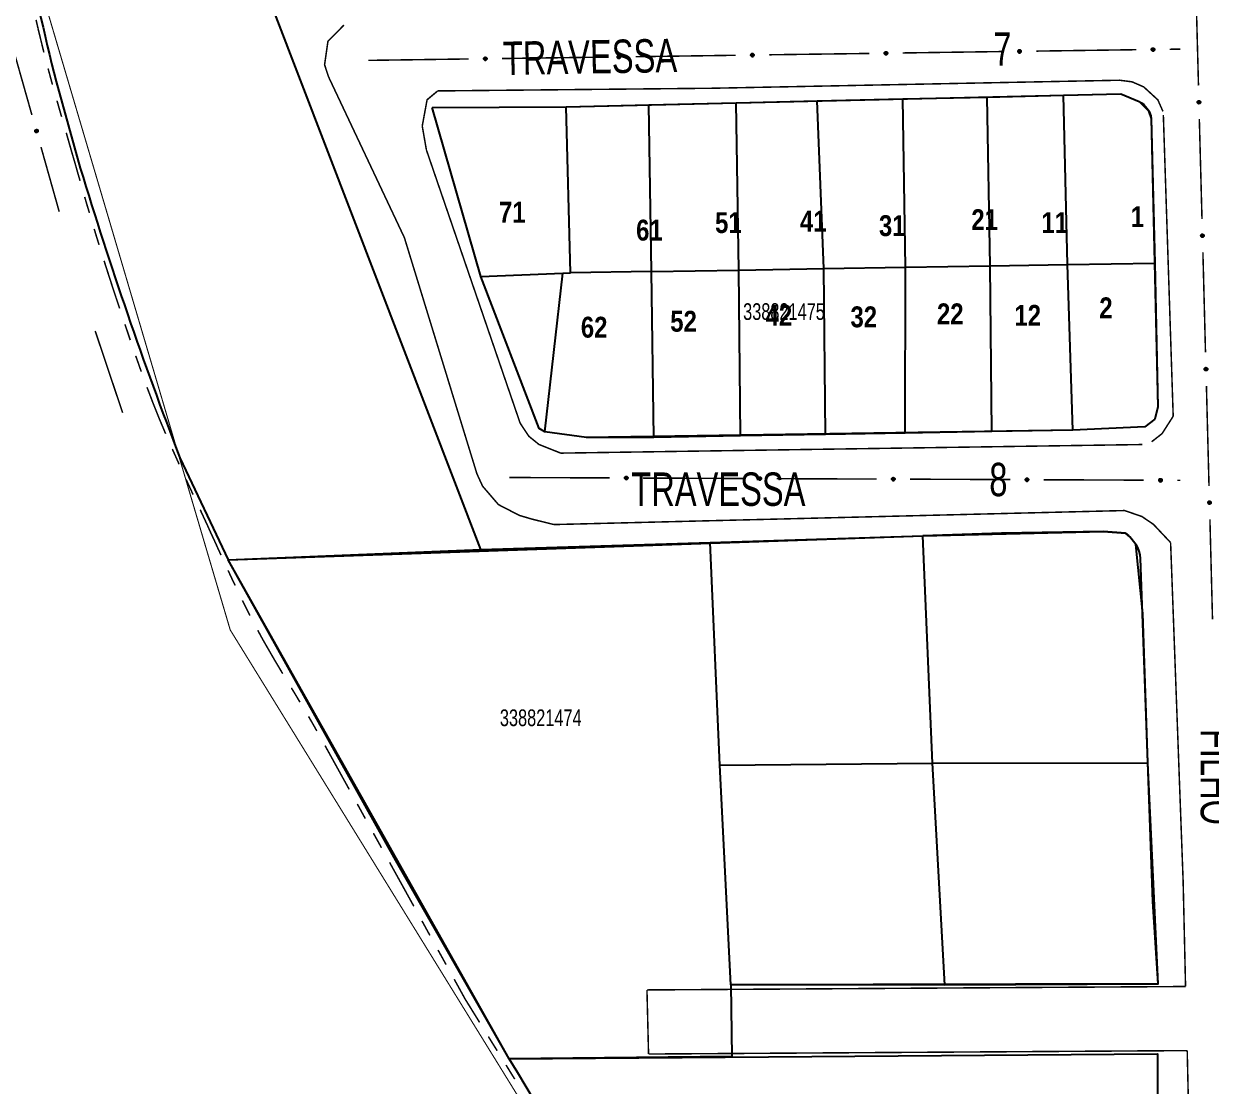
# Model space of a CAD drawing. Extents: x 204256 to 207861, y 4845615 to 4848347.
# Drawn here: x 204413.9 to 204556.2, y 4847059.5 to 4847186.8 of the extents above; entities that cross this region are included whole.
import ezdxf
from ezdxf.enums import TextEntityAlignment as Align

# ---------------------------------------------------------------- set-up
doc = ezdxf.new("R2010")
doc.units = 0
doc.header["$LTSCALE"] = 1.5
doc.header["$MEASUREMENT"] = 0
doc.linetypes.add('PHANTOMX2', pattern=[5, 2.5, -0.5, 0.5, -0.5, 0.5, -0.5])
for name, color, linetype in [('CD-MALHA-LOTES', 40, 'CONTINUOUS'), ('CD_TXT_QUADRA', 7, 'CONTINUOUS'), ('LM-LIM-SETOR-FISCAL', 7, 'CONTINUOUS'), ('RU-QUADRAS', 210, 'CONTINUOUS'), ('SV-EIXO-RUA-N-PAV', 6, 'CONTINUOUS'), ('SV-EIXO-RUA-PAV', 20, 'CONTINUOUS'), ('SV-RUA-NAO-PAV-S-GUIA-C-GUIA', 7, 'PHANTOMX2'), ('SV-RUA-PAVIM-S-GUIA-C-GUIA', 7, 'CONTINUOUS'), ('SV-TXT-RUA-PAV-S-GUIA-C-GUIA', 7, 'CONTINUOUS'), ('Th_NmrPort', 7, 'CONTINUOUS')]:
    doc.layers.add(name, color=color, linetype=linetype)
doc.styles.add('ARIAL', font='ARIAL.TTF')
doc.styles.get("Standard").update_dxf_attribs({"font": 'swisscbo.ttf'})
doc.linetypes.add('Limite', pattern='A,20,-3,[130,ltypeshp.shx,S=6.35,R=0,X=0,Y=0],-3,20', length=46)

msp = doc.modelspace()

# ---------------------------------------------------------------- linework, layer by layer
at = {"layer": 'CD-MALHA-LOTES', "linetype": 'Continuous', "flags": 128}
for points in [[(204519.2, 4847177.82), (204529.32, 4847178.05)], [(204529.32, 4847178.05), (204538.47, 4847178.26)], [(204529.68, 4847157.82), (204529.32, 4847178.05)], [(204538.94, 4847157.97), (204538.47, 4847178.26)], [(204462.83, 4847176.78), (204478.9, 4847176.89)], [(204468.66, 4847156.56), (204462.83, 4847176.78)], [(204478.9, 4847176.89), (204488.77, 4847177.12)], [(204479.4, 4847156.98), (204478.9, 4847176.89)], [(204488.77, 4847177.12), (204499.24, 4847177.36)], [(204489.11, 4847157.14), (204488.77, 4847177.12)], [(204499.24, 4847177.36), (204508.96, 4847177.58)], [(204499.58, 4847157.32), (204499.24, 4847177.36)], [(204508.96, 4847177.58), (204519.2, 4847177.82)], [(204509.74, 4847157.49), (204508.96, 4847177.58)], [(204519.52, 4847157.65), (204519.2, 4847177.82)], [(204538.94, 4847157.97), (204549.4, 4847158.15)], [(204468.66, 4847156.56), (204478.47, 4847156.95)], [(204476.33, 4847137.93), (204478.47, 4847156.95)], [(204478.47, 4847156.95), (204479.4, 4847156.98)], [(204489.11, 4847157.14), (204479.4, 4847156.98)], [(204489.11, 4847157.14), (204499.58, 4847157.32)], [(204489.39, 4847137.27), (204489.11, 4847157.14)], [(204499.58, 4847157.32), (204509.74, 4847157.49)], [(204499.77, 4847137.45), (204499.58, 4847157.32)], [(204509.74, 4847157.49), (204519.52, 4847157.65)], [(204509.94, 4847137.63), (204509.74, 4847157.49)], [(204519.5, 4847137.79), (204519.52, 4847157.65)], [(204519.52, 4847157.65), (204529.68, 4847157.82)], [(204529.68, 4847157.82), (204538.94, 4847157.97)], [(204529.89, 4847137.97), (204529.68, 4847157.82)], [(204539.57, 4847138.14), (204538.94, 4847157.97)], [(204476.33, 4847137.93), (204475.63, 4847138.32), (204468.66, 4847156.56)], [(204499.77, 4847137.45), (204489.39, 4847137.27)], [(204509.94, 4847137.63), (204499.77, 4847137.45)], [(204519.5, 4847137.79), (204509.94, 4847137.63)], [(204529.89, 4847137.97), (204519.5, 4847137.79)], [(204539.57, 4847138.14), (204529.89, 4847137.97)]]:
    msp.add_lwpolyline(points, dxfattribs=at)
at = {"layer": 'CD-MALHA-LOTES'}
for points in [[(204538.47, 4847178.26), (204545.34, 4847178.42)], [(204545.34, 4847178.42), (204547.53, 4847177.53), (204548.66, 4847176.4), (204548.97, 4847175.46)], [(204548.97, 4847175.46), (204549.4, 4847158.15)], [(204549.4, 4847158.15), (204549.76, 4847140.91)], [(204549.76, 4847140.91), (204549.39, 4847139.45), (204548.21, 4847138.52)], [(204548.21, 4847138.52), (204539.57, 4847138.14)], [(204481.31, 4847137.24), (204476.33, 4847137.93)], [(204489.39, 4847137.27), (204481.31, 4847137.24)], [(204496.12, 4847124.69), (204521.6, 4847125.48)], [(204548.58, 4847098.29), (204547.97, 4847116.18), (204547.13, 4847124.42), (204546.39, 4847125.35), (204545.87, 4847125.77), (204543.24, 4847125.98), (204531.02, 4847125.77), (204521.6, 4847125.48)], [(204522.76, 4847098.24), (204521.6, 4847125.48)], [(204468.64, 4847123.84), (204496.12, 4847124.69)], [(204497.27, 4847098.01), (204496.12, 4847124.69)], [(204438.39, 4847122.59), (204468.64, 4847123.84)], [(204498.6, 4847071.66), (204498.74, 4847063.08), (204472.07, 4847062.8), (204458.49, 4847086.58), (204438.39, 4847122.59)], [(204497.27, 4847098.01), (204522.76, 4847098.24)], [(204498.6, 4847071.66), (204497.27, 4847098.01)], [(204522.76, 4847098.24), (204548.58, 4847098.29)], [(204524.26, 4847071.67), (204522.76, 4847098.24)], [(204524.26, 4847071.67), (204549.78, 4847071.78), (204548.58, 4847098.29)], [(204524.26, 4847071.67), (204498.6, 4847071.66)]]:
    msp.add_lwpolyline(points, dxfattribs=at)
at = {"layer": 'LM-LIM-SETOR-FISCAL', "linetype": 'Limite', "ltscale": 0.1, "const_width": 0.13, "flags": 128}
msp.add_lwpolyline([(204255.91, 4845774.54), (204446.84, 4845974), (204535.1, 4846039.96), (204560.77, 4846069.41), (204570.54, 4846097.54), (204632.4, 4846153.82), (204654.94, 4846153.05), (205078.23, 4846433.21), (204983.84, 4846565.04), (204273.38, 4846554.21), (204347.03, 4846594.12), (204378.32, 4846626.2), (204398.13, 4846660.67), (204526.98, 4846971.03), (204438.64, 4847114.19), (204402.08, 4847237.98), (204373.18, 4847447.79), (204373.2, 4847552.6), (204365.79, 4847552.5), (205446.22, 4847576.17), (205460.3, 4847496.97), (205556.14, 4847515.7), (205660.88, 4847539.89), (205654.63, 4847591.47), (205807.66, 4847598.84), (205876.3, 4847605.11), (205880.92, 4847594.37), (205947.96, 4847607.22), (205959.47, 4847609.16), (205968.56, 4847603.73), (205972.79, 4847599.34), (206017.95, 4847599.66), (206211.07, 4847610.99), (206253.35, 4847609.47), (206274.49, 4847604.21), (206283.85, 4847619.28), (206186.17, 4847750.07), (206524.96, 4848001.52), (206519.68, 4848013.26), (206960.49, 4848346.74), (206966.87, 4848336.83), (206987.16, 4848307.84), (207005.71, 4848281.99), (207017.4, 4848267.11), (206974.73, 4848235.13), (206955.48, 4848219.86), (206950.26, 4848216.07), (206955.58, 4848209.27), (206959.42, 4848202.77), (206982.67, 4848172.12), (206995.35, 4848155.22), (207005.92, 4848142.54), (207020.41, 4848120.82), (207031.95, 4848105.77), (207060.87, 4848065.4), (207066.5, 4848058.01), (207069.11, 4848053.33), (207069.26, 4848049.8), (207069.37, 4848045.04), (207075.04, 4848034.33), (207087.01, 4848019.05), (207090.77, 4848014.03), (207100.06, 4848001.48), (207111.59, 4847986.15), (207126.09, 4847965.9), (207130.37, 4847960.22), (207134.22, 4847955.66), (207145.03, 4847940.16), (207159.13, 4847921.36), (207169.47, 4847906.92), (207186.34, 4847883.83), (207193.03, 4847885.67), (207202.51, 4847892.47), (207242.67, 4847921.29), (207248.23, 4847915.4), (207260.72, 4847896.98), (207285.87, 4847860.83), (207310.76, 4847826.26), (207315.6, 4847819.35), (207328.91, 4847799.72), (207333.8, 4847793.43), (207340.01, 4847785.42), (207350.49, 4847771.92), (207365.1, 4847750.55), (207367.63, 4847745.51), (207368.81, 4847743.14), (207390.62, 4847713.26), (207400.06, 4847698.96), (207410.24, 4847685.38), (207427.79, 4847661.69), (207431.06, 4847656.73), (207440.44, 4847642.51), (207457.67, 4847619.01), (207463.75, 4847610.71), (207498.88, 4847562.81), (207506.17, 4847553.18), (207511.91, 4847545.61), (207531.85, 4847519.47), (207540.14, 4847507.78), (207556.36, 4847486.66), (207571.87, 4847465.34), (207564.83, 4847458.43), (207551.89, 4847445.71), (207534.74, 4847428.33), (207518.94, 4847409.14), (207499.11, 4847384.81), (207498.17, 4847383.65), (207496.47, 4847381.56), (207486.15, 4847368.88), (207482.26, 4847364.11), (207477.47, 4847358.01), (207465.6, 4847339.64), (207465.56, 4847339.57), (207453.37, 4847317.61), (207438.93, 4847286.56), (207430.8, 4847269.09), (207410.93, 4847225.64), (207406.21, 4847217.15), (207396.71, 4847200.13), (207391.02, 4847192.25), (207379.11, 4847175.75), (207360.52, 4847152.72), (207355.52, 4847146.52), (207336.47, 4847121.03), (207323.47, 4847103.64), (207318.06, 4847094.89), (207310.15, 4847082.08), (207305.19, 4847073.38), (207304.65, 4847072.43), (207303.79, 4847070.78), (207287.7, 4847039.93), (207271.61, 4847010.96), (207261.28, 4846991.91), (207237.73, 4846950.07), (207236, 4846947.01), (207246.02, 4846928.73), (207251.02, 4846918.92), (207261.83, 4846899.5), (207265.63, 4846893.3), (207284.85, 4846863.07), (207289.66, 4846855.66), (207307.47, 4846827.84), (207314.88, 4846816.63), (207320.06, 4846808.15), (207332.53, 4846791.25), (207339.11, 4846782.58), (207345.12, 4846773.87), (207348.76, 4846768.8), (207357.76, 4846756.36), (207363.08, 4846749.04), (207366.95, 4846743.73), (207375.37, 4846734.54), (207383.22, 4846728.41), (207384.7, 4846727.73), (207392.17, 4846724.3), (207394.9, 4846723.05), (207402.49, 4846720.73), (207417.51, 4846716.14), (207437.03, 4846709.56), (207455.89, 4846703.64), (207460.62, 4846701.8), (207464.4, 4846700.29), (207467.39, 4846699.09), (207481.11, 4846693.55), (207488.13, 4846690.92), (207492.95, 4846689.16), (207510.17, 4846679.84), (207529.47, 4846668.22), (207543.72, 4846659.45), (207561.49, 4846646.95), (207570.84, 4846639.98), (207577.05, 4846635.29), (207586.86, 4846628.1), (207606.11, 4846612.63), (207623.66, 4846599.69), (207639.45, 4846588.94), (207662.08, 4846572.67), (207671.27, 4846565.58), (207685.28, 4846561.61), (207697.24, 4846558.13), (207709.78, 4846554.65), (207731.23, 4846549.14), (207735.6, 4846547.91), (207745.02, 4846545.25), (207762.81, 4846541.24), (207775.65, 4846538.39), (207787.75, 4846535.54), (207783.77, 4846513.63), (207781.5, 4846502.37), (207779.56, 4846492.81), (207778.5, 4846480), (207783.13, 4846476.08), (207788.36, 4846474.34), (207788.71, 4846474.22), (207798.97, 4846471.45), (207842.08, 4846460.36), (207844.37, 4846459.93), (207847.21, 4846459.39), (207851.95, 4846457.87), (207854.6, 4846457.02), (207858.96, 4846455.96), (207860.74, 4846451.34), (207859.67, 4846437.09), (207856.83, 4846420), (207854.33, 4846403.63), (207846.53, 4846396.15), (207836.81, 4846356.4), (207833.21, 4846341.98), (207827.16, 4846317.88), (207806.6, 4846238.03), (207795.3, 4846194.29), (207792.57, 4846183.36), (207787.76, 4846165.39), (207754.01, 4846025.3), (207739.36, 4845961), (207739.21, 4845960.34), (207737.77, 4845953.31), (207733.28, 4845938.2), (207726.95, 4845910.14), (207723, 4845891.36), (207741.21, 4845886.65), (207760.55, 4845879.79), (207773.24, 4845875.33), (207781.18, 4845873.09), (207785.9, 4845871.77), (207797.77, 4845868.36), (207799.24, 4845867.93), (207814.84, 4845863.98), (207831.48, 4845857.74), (207850.72, 4845850.88), (207842.01, 4845830.09), (207833.57, 4845800.72), (207825.14, 4845777.91), (207814.83, 4845746.81), (207813.3, 4845742.3), (207812.54, 4845740.05), (207809.34, 4845729.53), (207804.2, 4845714.63), (207791.7, 4845677.75), (207783.5, 4845679.57), (207766.81, 4845685.02), (207754.43, 4845688.82), (207739.64, 4845691.3), (207722.13, 4845693.94), (207717.1, 4845694.68), (207690.08, 4845700.62), (207680.08, 4845702.89), (207670.03, 4845704.98), (207667.81, 4845700.16), (207660.99, 4845676.98), (207660.54, 4845673.8), (207657.39, 4845659.57), (207656.59, 4845656.53), (207655.95, 4845653.98), (207650.56, 4845639.59), (207647.27, 4845633.02), (207644.17, 4845622.85), (207641.37, 4845615.1), (207618.1, 4845615.4), (207601.33, 4845615.86), (207592.93, 4845615.82), (207543.69, 4845617.43), (207493.78, 4845618.83), (207471.28, 4845620.61), (207442.67, 4845621.38), (207409.05, 4845621.45), (207395.8, 4845621.64), (207345.61, 4845622.76), (207297.34, 4845623.66), (207294.87, 4845656.58), (207289.29, 4845728.51), (207262.54, 4845726.7), (207256.04, 4845726.92), (207223.17, 4845727.38), (207195.16, 4845729.67), (207135.61, 4845730.44), (207094.04, 4845731.93), (207071.52, 4845732.83), (207036.85, 4845734.18), (207004.87, 4845734.18), (206995.29, 4845734.45), (206955.41, 4845735.22), (205304.22, 4845806.54), (205065.89, 4845798.29), (204762.24, 4845774.02), (204255.91, 4845774.54)], close=True, dxfattribs=at)
at = {"layer": 'RU-QUADRAS', "color": 6, "linetype": 'Continuous'}
msp.add_lwpolyline([(204387.44, 4847361.59), (204397.67, 4847296.07), (204408.44, 4847230.27), (204410.4, 4847214.76, 0.016314), (204417.77, 4847179.91), (204420.68, 4847169.53, 0.01877), (204432.62, 4847134.8), (204438.39, 4847122.59), (204468.64, 4847123.84), (204443.94, 4847188.17), (204443.21, 4847228.21), (204436.39, 4847228.03), (204421.41, 4847292.42, -0.019326), (204417.59, 4847332.34), (204411.6, 4847332.04, 0.014789), (204409.44, 4847395.43)], format="xyb", dxfattribs=at)
for points in [[(204462.83, 4847176.78), (204478.9, 4847176.89), (204545.34, 4847178.42), (204547.53, 4847177.53, -0.237755), (204548.97, 4847175.46), (204549.76, 4847140.91), (204549.39, 4847139.45), (204548.21, 4847138.52), (204539.57, 4847138.14), (204481.31, 4847137.24), (204476.33, 4847137.93), (204475.63, 4847138.32), (204468.66, 4847156.56)], [(204438.39, 4847122.59), (204521.6, 4847125.48), (204543.24, 4847125.98), (204545.87, 4847125.77, -0.228385), (204547.65, 4847122.75), (204549.14, 4847081.65), (204549.77, 4847071.79), (204498.6, 4847071.66), (204498.74, 4847063.08), (204472.07, 4847062.8)], [(204472.07, 4847062.8), (204549.7, 4847063.4), (204549.72, 4847047.32), (204524.33, 4846987.95, -0.049469), (204505.18, 4847009.63, -0.010019)]]:
    msp.add_lwpolyline(points, format="xyb", close=True, dxfattribs=at)
at = {"layer": 'SV-EIXO-RUA-N-PAV', "const_width": 0.18}
for points in [[(204411.98, 4847186.15), (204414.88, 4847175.9)], [(204415.97, 4847172.05), (204418.14, 4847164.35)], [(204418.14, 4847164.35), (204418.15, 4847164.32)], [(204422.46, 4847150.02), (204425.64, 4847140.54)], [(204425.64, 4847140.54), (204425.75, 4847140.22)]]:
    msp.add_lwpolyline(points, dxfattribs=at)
at = {"layer": 'SV-EIXO-RUA-N-PAV'}
msp.add_lwpolyline([(204415.49, 4847174.14), (204415.53, 4847174.12), (204415.56, 4847174.09), (204415.58, 4847174.06), (204415.59, 4847174.02), (204415.6, 4847173.99), (204415.6, 4847173.95), (204415.59, 4847173.91), (204415.57, 4847173.87), (204415.54, 4847173.84), (204415.51, 4847173.82), (204415.47, 4847173.8), (204415.44, 4847173.8), (204415.4, 4847173.8), (204415.36, 4847173.81), (204415.32, 4847173.83), (204415.29, 4847173.86), (204415.27, 4847173.89), (204415.25, 4847173.93), (204415.25, 4847173.96), (204415.25, 4847174), (204415.26, 4847174.04), (204415.28, 4847174.08), (204415.31, 4847174.11), (204415.34, 4847174.13), (204415.38, 4847174.14), (204415.41, 4847174.15), (204415.45, 4847174.15), (204415.49, 4847174.14)], close=True, dxfattribs=at)
for points in [[(204415.25, 4847174), (204415.32, 4847173.83)], [(204415.25, 4847173.98), (204415.3, 4847173.85)], [(204415.25, 4847173.96), (204415.29, 4847173.86)], [(204415.26, 4847174.04), (204415.36, 4847173.81)], [(204415.26, 4847174.01), (204415.34, 4847173.83)], [(204415.27, 4847174.06), (204415.38, 4847173.81)], [(204415.28, 4847174.08), (204415.4, 4847173.8)], [(204415.3, 4847174.09), (204415.42, 4847173.8)], [(204415.31, 4847174.11), (204415.44, 4847173.8)], [(204415.33, 4847174.12), (204415.45, 4847173.8)], [(204415.34, 4847174.13), (204415.47, 4847173.8)], [(204415.36, 4847174.14), (204415.49, 4847173.81)], [(204415.38, 4847174.14), (204415.51, 4847173.82)], [(204415.4, 4847174.14), (204415.52, 4847173.83)], [(204415.41, 4847174.15), (204415.54, 4847173.84)], [(204415.43, 4847174.15), (204415.55, 4847173.86)], [(204415.45, 4847174.15), (204415.57, 4847173.87)], [(204415.47, 4847174.14), (204415.58, 4847173.89)], [(204415.49, 4847174.14), (204415.59, 4847173.91)], [(204415.51, 4847174.13), (204415.59, 4847173.94)], [(204415.53, 4847174.12), (204415.6, 4847173.95)], [(204415.55, 4847174.1), (204415.6, 4847173.98)], [(204415.56, 4847174.09), (204415.6, 4847173.99)]]:
    msp.add_lwpolyline(points, dxfattribs=at)
at = {"layer": 'SV-EIXO-RUA-PAV', "const_width": 0.18}
for points in [[(204554.31, 4847191.42), (204554.63, 4847179.43)], [(204535.19, 4847183.55), (204547.19, 4847183.72)], [(204551.19, 4847183.77), (204552.19, 4847183.79)], [(204552.19, 4847183.79), (204552.44, 4847183.79)], [(204455.2, 4847182.44), (204467.2, 4847182.61)], [(204471.2, 4847182.66), (204483.2, 4847182.83)], [(204487.2, 4847182.88), (204499.2, 4847183.05)], [(204503.2, 4847183.11), (204515.19, 4847183.27)], [(204519.19, 4847183.33), (204531.19, 4847183.5)], [(204554.73, 4847175.43), (204555.05, 4847163.43)], [(204555.16, 4847159.44), (204555.47, 4847147.44)], [(204555.58, 4847143.44), (204555.89, 4847131.45)], [(204472.08, 4847132.46), (204484.08, 4847132.41)], [(204488.08, 4847132.39), (204500.08, 4847132.34)], [(204504.08, 4847132.32), (204516.08, 4847132.27)], [(204520.08, 4847132.26), (204532.08, 4847132.21)], [(204536.08, 4847132.19), (204548.08, 4847132.14)], [(204552.08, 4847132.12), (204552.44, 4847132.12)], [(204556, 4847127.45), (204556.31, 4847115.45)]]:
    msp.add_lwpolyline(points, dxfattribs=at)
at = {"layer": 'SV-EIXO-RUA-PAV'}
for points in [[(204549.05, 4847183.85), (204549.08, 4847183.89), (204549.12, 4847183.91), (204549.15, 4847183.92), (204549.19, 4847183.92), (204549.22, 4847183.92), (204549.26, 4847183.91), (204549.29, 4847183.89), (204549.33, 4847183.86), (204549.35, 4847183.82), (204549.36, 4847183.79), (204549.37, 4847183.75), (204549.36, 4847183.72), (204549.35, 4847183.68), (204549.33, 4847183.64), (204549.3, 4847183.61), (204549.26, 4847183.59), (204549.23, 4847183.58), (204549.19, 4847183.57), (204549.15, 4847183.57), (204549.12, 4847183.59), (204549.08, 4847183.61), (204549.05, 4847183.64), (204549.03, 4847183.68), (204549.02, 4847183.71), (204549.01, 4847183.75), (204549.01, 4847183.78), (204549.02, 4847183.82), (204549.05, 4847183.85)], [(204469.05, 4847182.74), (204469.09, 4847182.78), (204469.12, 4847182.8), (204469.16, 4847182.81), (204469.19, 4847182.81), (204469.23, 4847182.81), (204469.26, 4847182.8), (204469.3, 4847182.78), (204469.34, 4847182.75), (204469.36, 4847182.71), (204469.37, 4847182.68), (204469.37, 4847182.64), (204469.37, 4847182.61), (204469.36, 4847182.57), (204469.34, 4847182.53), (204469.3, 4847182.5), (204469.27, 4847182.47), (204469.23, 4847182.46), (204469.2, 4847182.46), (204469.16, 4847182.46), (204469.13, 4847182.47), (204469.09, 4847182.5), (204469.06, 4847182.53), (204469.03, 4847182.57), (204469.02, 4847182.6), (204469.02, 4847182.64), (204469.02, 4847182.67), (204469.03, 4847182.71), (204469.05, 4847182.74)], [(204485.05, 4847182.96), (204485.09, 4847183), (204485.12, 4847183.02), (204485.16, 4847183.03), (204485.19, 4847183.04), (204485.23, 4847183.03), (204485.26, 4847183.02), (204485.3, 4847183), (204485.33, 4847182.97), (204485.36, 4847182.93), (204485.37, 4847182.9), (204485.37, 4847182.86), (204485.37, 4847182.83), (204485.36, 4847182.79), (204485.34, 4847182.75), (204485.3, 4847182.72), (204485.27, 4847182.7), (204485.23, 4847182.69), (204485.2, 4847182.68), (204485.16, 4847182.69), (204485.13, 4847182.7), (204485.09, 4847182.72), (204485.05, 4847182.75), (204485.03, 4847182.79), (204485.02, 4847182.82), (204485.02, 4847182.86), (204485.02, 4847182.89), (204485.03, 4847182.93), (204485.05, 4847182.96)], [(204501.05, 4847183.19), (204501.08, 4847183.22), (204501.12, 4847183.25), (204501.16, 4847183.26), (204501.19, 4847183.26), (204501.23, 4847183.26), (204501.26, 4847183.25), (204501.3, 4847183.23), (204501.33, 4847183.19), (204501.35, 4847183.15), (204501.37, 4847183.12), (204501.37, 4847183.08), (204501.37, 4847183.05), (204501.36, 4847183.01), (204501.34, 4847182.98), (204501.3, 4847182.94), (204501.27, 4847182.92), (204501.23, 4847182.91), (204501.19, 4847182.91), (204501.16, 4847182.91), (204501.12, 4847182.92), (204501.09, 4847182.94), (204501.05, 4847182.97), (204501.03, 4847183.01), (204501.02, 4847183.04), (204501.02, 4847183.08), (204501.02, 4847183.11), (204501.03, 4847183.15), (204501.05, 4847183.19)], [(204517.05, 4847183.41), (204517.08, 4847183.44), (204517.12, 4847183.47), (204517.15, 4847183.48), (204517.19, 4847183.48), (204517.22, 4847183.48), (204517.26, 4847183.47), (204517.29, 4847183.45), (204517.33, 4847183.41), (204517.35, 4847183.38), (204517.37, 4847183.34), (204517.37, 4847183.31), (204517.37, 4847183.27), (204517.35, 4847183.24), (204517.33, 4847183.2), (204517.3, 4847183.16), (204517.26, 4847183.14), (204517.23, 4847183.13), (204517.19, 4847183.13), (204517.16, 4847183.13), (204517.12, 4847183.14), (204517.09, 4847183.16), (204517.05, 4847183.2), (204517.03, 4847183.23), (204517.02, 4847183.27), (204517.02, 4847183.3), (204517.02, 4847183.34), (204517.03, 4847183.37), (204517.05, 4847183.41)], [(204533.05, 4847183.63), (204533.08, 4847183.67), (204533.12, 4847183.69), (204533.15, 4847183.7), (204533.19, 4847183.7), (204533.22, 4847183.7), (204533.26, 4847183.69), (204533.29, 4847183.67), (204533.33, 4847183.64), (204533.35, 4847183.6), (204533.36, 4847183.56), (204533.37, 4847183.53), (204533.36, 4847183.49), (204533.35, 4847183.46), (204533.33, 4847183.42), (204533.3, 4847183.39), (204533.26, 4847183.36), (204533.23, 4847183.35), (204533.19, 4847183.35), (204533.16, 4847183.35), (204533.12, 4847183.36), (204533.08, 4847183.38), (204533.05, 4847183.42), (204533.03, 4847183.45), (204533.02, 4847183.49), (204533.01, 4847183.52), (204533.02, 4847183.56), (204533.02, 4847183.59), (204533.05, 4847183.63)], [(204554.79, 4847177.58), (204554.82, 4847177.54), (204554.85, 4847177.51), (204554.86, 4847177.47), (204554.86, 4847177.44), (204554.86, 4847177.4), (204554.85, 4847177.37), (204554.83, 4847177.33), (204554.8, 4847177.29), (204554.76, 4847177.27), (204554.72, 4847177.26), (204554.69, 4847177.25), (204554.65, 4847177.26), (204554.62, 4847177.27), (204554.58, 4847177.29), (204554.55, 4847177.32), (204554.52, 4847177.36), (204554.51, 4847177.39), (204554.51, 4847177.43), (204554.51, 4847177.46), (204554.52, 4847177.5), (204554.54, 4847177.54), (204554.58, 4847177.57), (204554.61, 4847177.59), (204554.64, 4847177.6), (204554.68, 4847177.61), (204554.72, 4847177.61), (204554.75, 4847177.6), (204554.79, 4847177.58)], [(204555.21, 4847161.58), (204555.24, 4847161.55), (204555.27, 4847161.51), (204555.28, 4847161.48), (204555.28, 4847161.44), (204555.28, 4847161.41), (204555.27, 4847161.37), (204555.25, 4847161.34), (204555.22, 4847161.3), (204555.18, 4847161.28), (204555.15, 4847161.26), (204555.11, 4847161.26), (204555.08, 4847161.26), (204555.04, 4847161.27), (204555, 4847161.29), (204554.97, 4847161.33), (204554.94, 4847161.36), (204554.93, 4847161.4), (204554.93, 4847161.43), (204554.93, 4847161.47), (204554.94, 4847161.5), (204554.96, 4847161.54), (204555, 4847161.58), (204555.03, 4847161.6), (204555.07, 4847161.61), (204555.1, 4847161.61), (204555.14, 4847161.61), (204555.17, 4847161.6), (204555.21, 4847161.58)], [(204555.63, 4847145.59), (204555.67, 4847145.55), (204555.69, 4847145.52), (204555.7, 4847145.48), (204555.7, 4847145.45), (204555.7, 4847145.41), (204555.69, 4847145.38), (204555.67, 4847145.34), (204555.64, 4847145.3), (204555.6, 4847145.28), (204555.57, 4847145.27), (204555.53, 4847145.27), (204555.5, 4847145.27), (204555.46, 4847145.28), (204555.42, 4847145.3), (204555.39, 4847145.33), (204555.36, 4847145.37), (204555.35, 4847145.4), (204555.35, 4847145.44), (204555.35, 4847145.48), (204555.36, 4847145.51), (204555.38, 4847145.55), (204555.42, 4847145.58), (204555.45, 4847145.61), (204555.49, 4847145.62), (204555.52, 4847145.62), (204555.56, 4847145.62), (204555.59, 4847145.61), (204555.63, 4847145.59)], [(204485.94, 4847132.51), (204485.97, 4847132.55), (204486.01, 4847132.57), (204486.04, 4847132.58), (204486.08, 4847132.58), (204486.11, 4847132.58), (204486.15, 4847132.57), (204486.18, 4847132.55), (204486.22, 4847132.51), (204486.24, 4847132.47), (204486.25, 4847132.44), (204486.25, 4847132.4), (204486.25, 4847132.37), (204486.24, 4847132.33), (204486.22, 4847132.3), (204486.18, 4847132.26), (204486.15, 4847132.24), (204486.11, 4847132.23), (204486.08, 4847132.23), (204486.04, 4847132.23), (204486.01, 4847132.24), (204485.97, 4847132.26), (204485.94, 4847132.3), (204485.91, 4847132.33), (204485.9, 4847132.37), (204485.9, 4847132.4), (204485.9, 4847132.44), (204485.91, 4847132.48), (204485.94, 4847132.51)], [(204501.94, 4847132.44), (204501.97, 4847132.48), (204502.01, 4847132.5), (204502.04, 4847132.51), (204502.08, 4847132.51), (204502.11, 4847132.51), (204502.15, 4847132.5), (204502.18, 4847132.48), (204502.22, 4847132.44), (204502.24, 4847132.41), (204502.25, 4847132.37), (204502.25, 4847132.34), (204502.25, 4847132.3), (204502.24, 4847132.27), (204502.22, 4847132.23), (204502.18, 4847132.19), (204502.15, 4847132.17), (204502.11, 4847132.16), (204502.08, 4847132.16), (204502.04, 4847132.16), (204502.01, 4847132.17), (204501.97, 4847132.2), (204501.94, 4847132.23), (204501.91, 4847132.27), (204501.9, 4847132.3), (204501.9, 4847132.34), (204501.9, 4847132.37), (204501.91, 4847132.41), (204501.94, 4847132.44)], [(204517.94, 4847132.38), (204517.97, 4847132.41), (204518.01, 4847132.43), (204518.04, 4847132.44), (204518.08, 4847132.45), (204518.11, 4847132.44), (204518.15, 4847132.43), (204518.18, 4847132.41), (204518.22, 4847132.38), (204518.24, 4847132.34), (204518.25, 4847132.3), (204518.25, 4847132.27), (204518.25, 4847132.23), (204518.24, 4847132.2), (204518.22, 4847132.16), (204518.18, 4847132.13), (204518.15, 4847132.1), (204518.11, 4847132.1), (204518.08, 4847132.09), (204518.04, 4847132.1), (204518.01, 4847132.11), (204517.97, 4847132.13), (204517.94, 4847132.16), (204517.91, 4847132.2), (204517.9, 4847132.23), (204517.9, 4847132.27), (204517.9, 4847132.3), (204517.91, 4847132.34), (204517.94, 4847132.38)], [(204533.94, 4847132.31), (204533.97, 4847132.34), (204534.01, 4847132.37), (204534.04, 4847132.38), (204534.08, 4847132.38), (204534.11, 4847132.37), (204534.15, 4847132.36), (204534.18, 4847132.34), (204534.22, 4847132.31), (204534.24, 4847132.27), (204534.25, 4847132.24), (204534.25, 4847132.2), (204534.25, 4847132.17), (204534.24, 4847132.13), (204534.22, 4847132.09), (204534.18, 4847132.06), (204534.15, 4847132.04), (204534.11, 4847132.03), (204534.08, 4847132.02), (204534.04, 4847132.03), (204534.01, 4847132.04), (204533.97, 4847132.06), (204533.94, 4847132.1), (204533.91, 4847132.13), (204533.9, 4847132.17), (204533.9, 4847132.2), (204533.9, 4847132.24), (204533.91, 4847132.27), (204533.94, 4847132.31)], [(204549.94, 4847132.24), (204549.97, 4847132.28), (204550.01, 4847132.3), (204550.04, 4847132.31), (204550.08, 4847132.31), (204550.11, 4847132.31), (204550.15, 4847132.3), (204550.18, 4847132.28), (204550.22, 4847132.24), (204550.24, 4847132.2), (204550.25, 4847132.17), (204550.25, 4847132.13), (204550.25, 4847132.1), (204550.24, 4847132.06), (204550.22, 4847132.03), (204550.18, 4847131.99), (204550.15, 4847131.97), (204550.11, 4847131.96), (204550.08, 4847131.96), (204550.04, 4847131.96), (204550.01, 4847131.97), (204549.97, 4847131.99), (204549.94, 4847132.03), (204549.91, 4847132.06), (204549.9, 4847132.1), (204549.9, 4847132.13), (204549.9, 4847132.17), (204549.91, 4847132.2), (204549.94, 4847132.24)], [(204556.05, 4847129.59), (204556.09, 4847129.56), (204556.11, 4847129.52), (204556.12, 4847129.49), (204556.12, 4847129.45), (204556.12, 4847129.42), (204556.11, 4847129.38), (204556.09, 4847129.35), (204556.06, 4847129.31), (204556.02, 4847129.29), (204555.99, 4847129.28), (204555.95, 4847129.27), (204555.92, 4847129.27), (204555.88, 4847129.28), (204555.85, 4847129.3), (204555.81, 4847129.34), (204555.79, 4847129.37), (204555.78, 4847129.41), (204555.77, 4847129.44), (204555.77, 4847129.48), (204555.78, 4847129.52), (204555.8, 4847129.55), (204555.84, 4847129.59), (204555.87, 4847129.61), (204555.91, 4847129.62), (204555.94, 4847129.62), (204555.98, 4847129.62), (204556.01, 4847129.61), (204556.05, 4847129.59)]]:
    msp.add_lwpolyline(points, close=True, dxfattribs=at)
for points in [[(204549.01, 4847183.78), (204549.35, 4847183.82)], [(204549.01, 4847183.75), (204549.36, 4847183.79)], [(204549.02, 4847183.82), (204549.33, 4847183.86)], [(204549.02, 4847183.8), (204549.33, 4847183.84)], [(204549.02, 4847183.76), (204549.35, 4847183.8)], [(204549.02, 4847183.73), (204549.36, 4847183.77)], [(204549.02, 4847183.71), (204549.37, 4847183.75)], [(204549.04, 4847183.83), (204549.31, 4847183.87)], [(204549.05, 4847183.85), (204549.29, 4847183.89)], [(204549.06, 4847183.87), (204549.27, 4847183.9)], [(204549.08, 4847183.89), (204549.26, 4847183.91)], [(204549.1, 4847183.9), (204549.23, 4847183.92)], [(204549.12, 4847183.91), (204549.22, 4847183.92)], [(204469.02, 4847182.67), (204469.36, 4847182.71)], [(204469.02, 4847182.65), (204469.36, 4847182.69)], [(204469.02, 4847182.64), (204469.37, 4847182.68)], [(204469.02, 4847182.62), (204469.37, 4847182.65)], [(204469.02, 4847182.6), (204469.37, 4847182.64)], [(204469.03, 4847182.71), (204469.34, 4847182.75)], [(204469.03, 4847182.69), (204469.34, 4847182.73)], [(204469.03, 4847182.58), (204469.37, 4847182.62)], [(204469.03, 4847182.57), (204469.37, 4847182.61)], [(204469.04, 4847182.72), (204469.31, 4847182.76)], [(204469.05, 4847182.74), (204469.3, 4847182.78)], [(204469.05, 4847182.55), (204469.36, 4847182.59)], [(204469.06, 4847182.53), (204469.36, 4847182.57)], [(204469.07, 4847182.76), (204469.27, 4847182.79)], [(204469.08, 4847182.51), (204469.35, 4847182.55)], [(204469.09, 4847182.78), (204469.26, 4847182.8)], [(204469.09, 4847182.5), (204469.34, 4847182.53)], [(204469.11, 4847182.79), (204469.24, 4847182.81)], [(204469.11, 4847182.49), (204469.31, 4847182.51)], [(204469.12, 4847182.8), (204469.23, 4847182.81)], [(204469.13, 4847182.47), (204469.3, 4847182.5)], [(204469.15, 4847182.47), (204469.28, 4847182.49)], [(204469.16, 4847182.46), (204469.27, 4847182.47)], [(204485.02, 4847182.89), (204485.36, 4847182.93)], [(204485.02, 4847182.88), (204485.36, 4847182.92)], [(204485.02, 4847182.86), (204485.37, 4847182.9)], [(204485.02, 4847182.84), (204485.37, 4847182.88)], [(204485.02, 4847182.82), (204485.37, 4847182.86)], [(204485.03, 4847182.93), (204485.33, 4847182.97)], [(204485.03, 4847182.91), (204485.34, 4847182.95)], [(204485.03, 4847182.8), (204485.37, 4847182.84)], [(204485.03, 4847182.79), (204485.37, 4847182.83)], [(204485.04, 4847182.94), (204485.31, 4847182.99)], [(204485.05, 4847182.96), (204485.3, 4847183)], [(204485.05, 4847182.77), (204485.36, 4847182.81)], [(204485.05, 4847182.75), (204485.36, 4847182.79)], [(204485.07, 4847182.98), (204485.27, 4847183.01)], [(204485.08, 4847182.74), (204485.34, 4847182.77)], [(204485.09, 4847183), (204485.26, 4847183.02)], [(204485.09, 4847182.72), (204485.34, 4847182.75)], [(204485.11, 4847183.01), (204485.24, 4847183.03)], [(204485.11, 4847182.71), (204485.31, 4847182.74)], [(204485.12, 4847183.02), (204485.23, 4847183.03)], [(204485.13, 4847182.7), (204485.3, 4847182.72)], [(204485.15, 4847182.69), (204485.28, 4847182.71)], [(204485.16, 4847182.69), (204485.27, 4847182.7)], [(204501.02, 4847183.11), (204501.35, 4847183.15)], [(204501.02, 4847183.1), (204501.36, 4847183.14)], [(204501.02, 4847183.08), (204501.37, 4847183.12)], [(204501.02, 4847183.06), (204501.37, 4847183.1)], [(204501.02, 4847183.04), (204501.37, 4847183.08)], [(204501.03, 4847183.15), (204501.33, 4847183.19)], [(204501.03, 4847183.13), (204501.34, 4847183.17)], [(204501.03, 4847183.03), (204501.37, 4847183.07)], [(204501.03, 4847183.01), (204501.37, 4847183.05)], [(204501.04, 4847183.17), (204501.31, 4847183.21)], [(204501.04, 4847182.99), (204501.36, 4847183.03)], [(204501.05, 4847183.19), (204501.3, 4847183.23)], [(204501.05, 4847182.97), (204501.36, 4847183.01)], [(204501.07, 4847183.21), (204501.27, 4847183.24)], [(204501.07, 4847182.96), (204501.34, 4847182.99)], [(204501.08, 4847183.22), (204501.26, 4847183.25)], [(204501.09, 4847182.94), (204501.34, 4847182.98)], [(204501.1, 4847183.24), (204501.23, 4847183.25)], [(204501.11, 4847182.93), (204501.31, 4847182.96)], [(204501.12, 4847183.25), (204501.23, 4847183.26)], [(204501.12, 4847182.92), (204501.3, 4847182.94)], [(204501.15, 4847182.91), (204501.28, 4847182.93)], [(204501.16, 4847182.91), (204501.27, 4847182.92)], [(204517.02, 4847183.34), (204517.35, 4847183.38)], [(204517.02, 4847183.32), (204517.35, 4847183.36)], [(204517.02, 4847183.3), (204517.37, 4847183.34)], [(204517.02, 4847183.28), (204517.37, 4847183.32)], [(204517.02, 4847183.27), (204517.37, 4847183.31)], [(204517.03, 4847183.37), (204517.33, 4847183.41)], [(204517.03, 4847183.35), (204517.34, 4847183.4)], [(204517.03, 4847183.25), (204517.36, 4847183.29)], [(204517.03, 4847183.23), (204517.37, 4847183.27)], [(204517.04, 4847183.39), (204517.31, 4847183.43)], [(204517.04, 4847183.21), (204517.36, 4847183.25)], [(204517.05, 4847183.41), (204517.29, 4847183.45)], [(204517.05, 4847183.2), (204517.35, 4847183.24)], [(204517.07, 4847183.43), (204517.27, 4847183.46)], [(204517.07, 4847183.18), (204517.34, 4847183.22)], [(204517.08, 4847183.44), (204517.26, 4847183.47)], [(204517.09, 4847183.16), (204517.33, 4847183.2)], [(204517.1, 4847183.46), (204517.23, 4847183.47)], [(204517.11, 4847183.15), (204517.31, 4847183.18)], [(204517.12, 4847183.47), (204517.22, 4847183.48)], [(204517.12, 4847183.14), (204517.3, 4847183.16)], [(204517.14, 4847183.14), (204517.28, 4847183.15)], [(204517.16, 4847183.13), (204517.26, 4847183.14)], [(204533.01, 4847183.52), (204533.36, 4847183.56)], [(204533.02, 4847183.59), (204533.33, 4847183.64)], [(204533.02, 4847183.56), (204533.35, 4847183.6)], [(204533.02, 4847183.54), (204533.35, 4847183.58)], [(204533.02, 4847183.51), (204533.36, 4847183.54)], [(204533.02, 4847183.49), (204533.37, 4847183.53)], [(204533.03, 4847183.58), (204533.34, 4847183.62)], [(204533.03, 4847183.47), (204533.36, 4847183.51)], [(204533.03, 4847183.45), (204533.36, 4847183.49)], [(204533.04, 4847183.61), (204533.31, 4847183.65)], [(204533.04, 4847183.43), (204533.35, 4847183.47)], [(204533.05, 4847183.63), (204533.29, 4847183.67)], [(204533.05, 4847183.42), (204533.35, 4847183.46)], [(204533.07, 4847183.65), (204533.27, 4847183.68)], [(204533.07, 4847183.4), (204533.34, 4847183.44)], [(204533.08, 4847183.67), (204533.26, 4847183.69)], [(204533.08, 4847183.38), (204533.33, 4847183.42)], [(204533.1, 4847183.68), (204533.23, 4847183.69)], [(204533.11, 4847183.38), (204533.31, 4847183.4)], [(204533.12, 4847183.69), (204533.22, 4847183.7)], [(204533.12, 4847183.36), (204533.3, 4847183.39)], [(204533.14, 4847183.36), (204533.27, 4847183.37)], [(204533.16, 4847183.35), (204533.26, 4847183.36)], [(204549.02, 4847183.69), (204549.36, 4847183.73)], [(204549.03, 4847183.68), (204549.36, 4847183.72)], [(204549.04, 4847183.66), (204549.35, 4847183.7)], [(204549.05, 4847183.64), (204549.35, 4847183.68)], [(204549.07, 4847183.62), (204549.34, 4847183.66)], [(204549.08, 4847183.61), (204549.33, 4847183.64)], [(204549.11, 4847183.6), (204549.31, 4847183.63)], [(204549.12, 4847183.59), (204549.3, 4847183.61)], [(204549.14, 4847183.58), (204549.27, 4847183.6)], [(204549.15, 4847183.57), (204549.26, 4847183.59)], [(204554.51, 4847177.46), (204554.52, 4847177.36)], [(204554.52, 4847177.5), (204554.55, 4847177.32)], [(204554.52, 4847177.48), (204554.53, 4847177.35)], [(204554.53, 4847177.51), (204554.56, 4847177.31)], [(204554.54, 4847177.54), (204554.58, 4847177.29)], [(204554.56, 4847177.55), (204554.6, 4847177.28)], [(204554.58, 4847177.57), (204554.62, 4847177.27)], [(204554.59, 4847177.58), (204554.64, 4847177.27)], [(204554.61, 4847177.59), (204554.65, 4847177.26)], [(204554.63, 4847177.6), (204554.67, 4847177.26)], [(204554.64, 4847177.6), (204554.69, 4847177.25)], [(204554.66, 4847177.6), (204554.7, 4847177.26)], [(204554.68, 4847177.61), (204554.72, 4847177.26)], [(204554.7, 4847177.6), (204554.74, 4847177.27)], [(204554.72, 4847177.61), (204554.76, 4847177.27)], [(204554.73, 4847177.6), (204554.78, 4847177.29)], [(204554.75, 4847177.6), (204554.8, 4847177.29)], [(204554.77, 4847177.59), (204554.81, 4847177.32)], [(204554.79, 4847177.58), (204554.83, 4847177.33)], [(204554.81, 4847177.56), (204554.84, 4847177.36)], [(204554.82, 4847177.54), (204554.85, 4847177.37)], [(204554.84, 4847177.52), (204554.85, 4847177.39)], [(204554.85, 4847177.51), (204554.86, 4847177.4)], [(204554.93, 4847161.47), (204554.94, 4847161.36)], [(204554.94, 4847161.5), (204554.97, 4847161.33)], [(204554.94, 4847161.48), (204554.95, 4847161.35)], [(204554.95, 4847161.52), (204554.98, 4847161.32)], [(204554.96, 4847161.54), (204555, 4847161.29)], [(204554.98, 4847161.55), (204555.02, 4847161.29)], [(204555, 4847161.58), (204555.04, 4847161.27)], [(204555.01, 4847161.59), (204555.06, 4847161.27)], [(204555.03, 4847161.6), (204555.08, 4847161.26)], [(204555.05, 4847161.6), (204555.09, 4847161.26)], [(204555.07, 4847161.61), (204555.11, 4847161.26)], [(204555.08, 4847161.61), (204555.13, 4847161.26)], [(204555.1, 4847161.61), (204555.15, 4847161.26)], [(204555.12, 4847161.61), (204555.16, 4847161.28)], [(204555.14, 4847161.61), (204555.18, 4847161.28)], [(204555.15, 4847161.6), (204555.2, 4847161.29)], [(204555.17, 4847161.6), (204555.22, 4847161.3)], [(204555.19, 4847161.59), (204555.23, 4847161.32)], [(204555.21, 4847161.58), (204555.25, 4847161.34)], [(204555.23, 4847161.56), (204555.26, 4847161.36)], [(204555.24, 4847161.55), (204555.27, 4847161.37)], [(204555.26, 4847161.53), (204555.27, 4847161.4)], [(204555.27, 4847161.51), (204555.28, 4847161.41)], [(204555.35, 4847145.48), (204555.36, 4847145.37)], [(204555.36, 4847145.51), (204555.39, 4847145.33)], [(204555.36, 4847145.49), (204555.38, 4847145.36)], [(204555.38, 4847145.55), (204555.42, 4847145.3)], [(204555.38, 4847145.52), (204555.41, 4847145.32)], [(204555.4, 4847145.56), (204555.44, 4847145.29)], [(204555.42, 4847145.58), (204555.46, 4847145.28)], [(204555.43, 4847145.59), (204555.48, 4847145.28)], [(204555.45, 4847145.61), (204555.5, 4847145.27)], [(204555.47, 4847145.61), (204555.51, 4847145.27)], [(204555.49, 4847145.62), (204555.53, 4847145.27)], [(204555.5, 4847145.61), (204555.55, 4847145.27)], [(204555.52, 4847145.62), (204555.57, 4847145.27)], [(204555.54, 4847145.61), (204555.59, 4847145.28)], [(204555.56, 4847145.62), (204555.6, 4847145.28)], [(204555.58, 4847145.61), (204555.62, 4847145.3)], [(204555.59, 4847145.61), (204555.64, 4847145.3)], [(204555.61, 4847145.6), (204555.65, 4847145.33)], [(204555.63, 4847145.59), (204555.67, 4847145.34)], [(204555.65, 4847145.57), (204555.68, 4847145.37)], [(204555.67, 4847145.55), (204555.69, 4847145.38)], [(204555.68, 4847145.53), (204555.7, 4847145.4)], [(204555.69, 4847145.52), (204555.7, 4847145.41)], [(204485.93, 4847132.49), (204486.2, 4847132.53)], [(204485.94, 4847132.51), (204486.18, 4847132.55)], [(204485.96, 4847132.53), (204486.16, 4847132.56)], [(204485.97, 4847132.55), (204486.15, 4847132.57)], [(204485.99, 4847132.56), (204486.12, 4847132.57)], [(204486.01, 4847132.57), (204486.11, 4847132.58)], [(204485.9, 4847132.44), (204486.24, 4847132.47)], [(204485.9, 4847132.4), (204486.25, 4847132.44)], [(204485.9, 4847132.39), (204486.25, 4847132.42)], [(204485.9, 4847132.37), (204486.25, 4847132.4)], [(204485.91, 4847132.48), (204486.22, 4847132.51)], [(204485.91, 4847132.46), (204486.22, 4847132.49)], [(204485.91, 4847132.42), (204486.24, 4847132.46)], [(204485.91, 4847132.35), (204486.25, 4847132.39)], [(204485.91, 4847132.33), (204486.25, 4847132.37)], [(204485.93, 4847132.32), (204486.24, 4847132.35)], [(204485.94, 4847132.3), (204486.24, 4847132.33)], [(204485.96, 4847132.28), (204486.23, 4847132.31)], [(204485.97, 4847132.26), (204486.22, 4847132.3)], [(204485.99, 4847132.26), (204486.19, 4847132.28)], [(204486.01, 4847132.24), (204486.18, 4847132.26)], [(204486.03, 4847132.24), (204486.16, 4847132.25)], [(204486.04, 4847132.23), (204486.15, 4847132.24)], [(204501.9, 4847132.37), (204502.24, 4847132.41)], [(204501.9, 4847132.34), (204502.25, 4847132.37)], [(204501.9, 4847132.32), (204502.25, 4847132.35)], [(204501.9, 4847132.3), (204502.25, 4847132.34)], [(204501.91, 4847132.41), (204502.22, 4847132.44)], [(204501.91, 4847132.39), (204502.22, 4847132.43)], [(204501.91, 4847132.36), (204502.24, 4847132.39)], [(204501.91, 4847132.28), (204502.25, 4847132.32)], [(204501.91, 4847132.27), (204502.25, 4847132.3)], [(204501.93, 4847132.42), (204502.2, 4847132.46)], [(204501.93, 4847132.25), (204502.24, 4847132.28)], [(204501.94, 4847132.44), (204502.18, 4847132.48)], [(204501.94, 4847132.23), (204502.24, 4847132.27)], [(204501.96, 4847132.46), (204502.16, 4847132.49)], [(204501.96, 4847132.22), (204502.23, 4847132.25)], [(204501.97, 4847132.48), (204502.15, 4847132.5)], [(204501.97, 4847132.2), (204502.22, 4847132.23)], [(204501.99, 4847132.49), (204502.12, 4847132.5)], [(204501.99, 4847132.19), (204502.19, 4847132.21)], [(204502.01, 4847132.5), (204502.11, 4847132.51)], [(204502.01, 4847132.17), (204502.18, 4847132.19)], [(204502.03, 4847132.17), (204502.16, 4847132.18)], [(204502.04, 4847132.16), (204502.15, 4847132.17)], [(204517.9, 4847132.3), (204518.24, 4847132.34)], [(204517.9, 4847132.27), (204518.25, 4847132.3)], [(204517.9, 4847132.25), (204518.25, 4847132.28)], [(204517.9, 4847132.23), (204518.25, 4847132.27)], [(204517.91, 4847132.34), (204518.22, 4847132.38)], [(204517.91, 4847132.32), (204518.22, 4847132.36)], [(204517.91, 4847132.29), (204518.24, 4847132.32)], [(204517.91, 4847132.22), (204518.25, 4847132.25)], [(204517.91, 4847132.2), (204518.25, 4847132.23)], [(204517.93, 4847132.36), (204518.2, 4847132.39)], [(204517.93, 4847132.18), (204518.24, 4847132.21)], [(204517.94, 4847132.38), (204518.18, 4847132.41)], [(204517.94, 4847132.16), (204518.24, 4847132.2)], [(204517.96, 4847132.39), (204518.16, 4847132.42)], [(204517.96, 4847132.15), (204518.23, 4847132.18)], [(204517.97, 4847132.41), (204518.15, 4847132.43)], [(204517.97, 4847132.13), (204518.22, 4847132.16)], [(204517.99, 4847132.42), (204518.12, 4847132.44)], [(204517.99, 4847132.12), (204518.19, 4847132.14)], [(204518.01, 4847132.43), (204518.11, 4847132.44)], [(204518.01, 4847132.11), (204518.18, 4847132.13)], [(204518.03, 4847132.1), (204518.16, 4847132.12)], [(204518.04, 4847132.1), (204518.15, 4847132.1)], [(204533.9, 4847132.24), (204534.24, 4847132.27)], [(204533.9, 4847132.2), (204534.25, 4847132.24)], [(204533.9, 4847132.18), (204534.25, 4847132.21)], [(204533.9, 4847132.17), (204534.25, 4847132.2)], [(204533.91, 4847132.27), (204534.22, 4847132.31)], [(204533.91, 4847132.25), (204534.22, 4847132.29)], [(204533.91, 4847132.22), (204534.24, 4847132.25)], [(204533.91, 4847132.15), (204534.25, 4847132.18)], [(204533.91, 4847132.13), (204534.25, 4847132.17)], [(204533.93, 4847132.29), (204534.2, 4847132.32)], [(204533.93, 4847132.11), (204534.24, 4847132.15)], [(204533.94, 4847132.31), (204534.18, 4847132.34)], [(204533.94, 4847132.1), (204534.24, 4847132.13)], [(204533.96, 4847132.33), (204534.16, 4847132.35)], [(204533.96, 4847132.08), (204534.22, 4847132.11)], [(204533.97, 4847132.34), (204534.15, 4847132.36)], [(204533.97, 4847132.06), (204534.22, 4847132.09)], [(204533.99, 4847132.36), (204534.12, 4847132.37)], [(204533.99, 4847132.05), (204534.19, 4847132.08)], [(204534.01, 4847132.37), (204534.11, 4847132.37)], [(204534.01, 4847132.04), (204534.18, 4847132.06)], [(204534.03, 4847132.03), (204534.16, 4847132.05)], [(204534.04, 4847132.03), (204534.15, 4847132.04)], [(204549.9, 4847132.17), (204550.24, 4847132.2)], [(204549.9, 4847132.13), (204550.25, 4847132.17)], [(204549.9, 4847132.12), (204550.25, 4847132.15)], [(204549.9, 4847132.1), (204550.25, 4847132.13)], [(204549.91, 4847132.2), (204550.22, 4847132.24)], [(204549.91, 4847132.19), (204550.22, 4847132.22)], [(204549.91, 4847132.15), (204550.24, 4847132.19)], [(204549.91, 4847132.08), (204550.25, 4847132.11)], [(204549.91, 4847132.06), (204550.25, 4847132.1)], [(204549.93, 4847132.22), (204550.2, 4847132.26)], [(204549.93, 4847132.04), (204550.24, 4847132.08)], [(204549.94, 4847132.24), (204550.18, 4847132.28)], [(204549.94, 4847132.03), (204550.24, 4847132.06)], [(204549.96, 4847132.26), (204550.16, 4847132.29)], [(204549.96, 4847132.01), (204550.22, 4847132.04)], [(204549.97, 4847132.28), (204550.15, 4847132.3)], [(204549.97, 4847131.99), (204550.22, 4847132.03)], [(204549.99, 4847132.29), (204550.12, 4847132.3)], [(204549.99, 4847131.98), (204550.19, 4847132.01)], [(204550.01, 4847132.3), (204550.11, 4847132.31)], [(204550.01, 4847131.97), (204550.18, 4847131.99)], [(204550.03, 4847131.97), (204550.16, 4847131.98)], [(204550.04, 4847131.96), (204550.15, 4847131.97)], [(204555.77, 4847129.48), (204555.79, 4847129.37)], [(204555.78, 4847129.52), (204555.81, 4847129.34)], [(204555.78, 4847129.49), (204555.8, 4847129.36)], [(204555.8, 4847129.55), (204555.85, 4847129.3)], [(204555.8, 4847129.53), (204555.83, 4847129.33)], [(204555.82, 4847129.57), (204555.86, 4847129.3)], [(204555.84, 4847129.59), (204555.88, 4847129.28)], [(204555.86, 4847129.6), (204555.9, 4847129.28)], [(204555.87, 4847129.61), (204555.92, 4847129.27)], [(204555.89, 4847129.61), (204555.93, 4847129.28)], [(204555.91, 4847129.62), (204555.95, 4847129.27)], [(204555.93, 4847129.62), (204555.97, 4847129.27)], [(204555.94, 4847129.62), (204555.99, 4847129.28)], [(204555.96, 4847129.62), (204556.01, 4847129.29)], [(204555.98, 4847129.62), (204556.02, 4847129.29)], [(204556, 4847129.61), (204556.04, 4847129.3)], [(204556.01, 4847129.61), (204556.06, 4847129.31)], [(204556.03, 4847129.6), (204556.07, 4847129.33)], [(204556.05, 4847129.59), (204556.09, 4847129.35)], [(204556.07, 4847129.57), (204556.1, 4847129.37)], [(204556.09, 4847129.56), (204556.11, 4847129.38)], [(204556.1, 4847129.54), (204556.12, 4847129.41)], [(204556.11, 4847129.52), (204556.12, 4847129.42)]]:
    msp.add_lwpolyline(points, dxfattribs=at)
at = {"layer": 'SV-RUA-NAO-PAV-S-GUIA-C-GUIA', "const_width": 0.18}
for points in [[(204415.58, 4847186.41), (204415.38, 4847187.29)], [(204415.6, 4847186.31), (204415.58, 4847186.41)], [(204416.29, 4847183.49), (204415.6, 4847186.31)], [(204416.31, 4847183.4), (204416.29, 4847183.49)], [(204417.34, 4847179.53), (204416.82, 4847181.46)], [(204417.9, 4847177.54), (204417.88, 4847177.61)], [(204418.16, 4847176.65), (204417.9, 4847177.54)], [(204418.31, 4847176.1), (204418.16, 4847176.65)], [(204418.44, 4847175.69), (204418.31, 4847176.1)], [(204419.56, 4847171.78), (204418.99, 4847173.77)], [(204419.82, 4847170.88), (204419.56, 4847171.78)], [(204419.98, 4847170.34), (204419.82, 4847170.88)], [(204420.1, 4847169.92), (204419.98, 4847170.34)], [(204420.39, 4847168.9), (204420.1, 4847169.92)], [(204420.65, 4847168), (204420.39, 4847168.9)], [(204421.22, 4847166.01), (204421.2, 4847166.08)], [(204421.48, 4847165.12), (204421.22, 4847166.01)], [(204421.77, 4847164.16), (204421.48, 4847165.12)], [(204422.67, 4847161.15), (204422.34, 4847162.24)], [(204422.93, 4847160.33), (204422.67, 4847161.15)], [(204423.57, 4847158.29), (204423.52, 4847158.42)], [(204423.83, 4847157.47), (204423.57, 4847158.29)], [(204424.49, 4847155.43), (204423.83, 4847157.47)], [(204424.76, 4847154.62), (204424.49, 4847155.43)], [(204424.96, 4847154.01), (204424.76, 4847154.62)], [(204425.07, 4847153.67), (204424.96, 4847154.01)], [(204425.39, 4847152.72), (204425.07, 4847153.67)], [(204426.37, 4847149.8), (204426.02, 4847150.82)], [(204426.66, 4847148.93), (204426.37, 4847149.8)], [(204427.34, 4847146.96), (204427.31, 4847147.04)], [(204427.65, 4847146.09), (204427.34, 4847146.96)], [(204427.84, 4847145.54), (204427.65, 4847146.09)], [(204427.98, 4847145.15), (204427.84, 4847145.54)], [(204429.41, 4847141.32), (204428.67, 4847143.27)], [(204429.75, 4847140.47), (204429.41, 4847141.32)], [(204430.15, 4847139.48), (204429.75, 4847140.47)], [(204430.51, 4847138.62), (204430.15, 4847139.48)], [(204430.9, 4847137.7), (204430.51, 4847138.62)], [(204432.52, 4847134.04), (204431.7, 4847135.87)], [(204433.8, 4847131.25), (204433.35, 4847132.23)], [(204434.19, 4847130.41), (204433.8, 4847131.25)], [(204435.07, 4847128.53), (204435.04, 4847128.6)], [(204435.46, 4847127.69), (204435.07, 4847128.53)], [(204435.73, 4847127.11), (204435.46, 4847127.69)], [(204435.88, 4847126.79), (204435.73, 4847127.11)], [(204436.35, 4847125.74), (204435.88, 4847126.79)], [(204436.71, 4847124.97), (204436.35, 4847125.74)], [(204436.98, 4847124.38), (204436.71, 4847124.97)], [(204437.12, 4847124.06), (204436.98, 4847124.38)], [(204437.54, 4847123.15), (204437.12, 4847124.06)], [(204438.86, 4847120.29), (204438.38, 4847121.33)], [(204439.23, 4847119.52), (204438.86, 4847120.29)], [(204440.16, 4847117.58), (204440.09, 4847117.72)], [(204440.54, 4847116.83), (204440.16, 4847117.58)], [(204441, 4847115.93), (204440.54, 4847116.83)], [(204442.55, 4847113.02), (204441.93, 4847114.16)], [(204442.9, 4847112.41), (204442.55, 4847113.02)], [(204444.05, 4847110.42), (204442.9, 4847112.41)], [(204444.41, 4847109.82), (204444.05, 4847110.42)], [(204444.82, 4847109.13), (204444.41, 4847109.82)], [(204444.92, 4847108.96), (204444.82, 4847109.13)], [(204446.38, 4847106.57), (204445.96, 4847107.25)], [(204446.48, 4847106.4), (204446.38, 4847106.57)], [(204446.99, 4847105.54), (204446.48, 4847106.4)], [(204448.67, 4847102.7), (204448.02, 4847103.83)], [(204449.01, 4847102.09), (204448.67, 4847102.7)], [(204452.89, 4847095.09), (204449.99, 4847100.34)], [(204454.82, 4847091.59), (204453.86, 4847093.34)], [(204456.76, 4847088.09), (204455.79, 4847089.84)], [(204460.63, 4847081.09), (204457.73, 4847086.34)], [(204462.56, 4847077.59), (204461.6, 4847079.34)], [(204464.5, 4847074.09), (204463.53, 4847075.84)], [(204466.78, 4847069.96), (204465.47, 4847072.34)], [(204466.93, 4847069.72), (204466.78, 4847069.96)], [(204468.51, 4847067.17), (204466.93, 4847069.72)], [(204470.62, 4847063.77), (204469.56, 4847065.47)], [(204472.72, 4847060.37), (204471.67, 4847062.07)]]:
    msp.add_lwpolyline(points, dxfattribs=at)
at = {"layer": 'SV-RUA-PAVIM-S-GUIA-C-GUIA', "const_width": 0.18}
for points in [[(204450.41, 4847180.48), (204449.94, 4847181.92), (204450.34, 4847184.72), (204452.26, 4847186.67)], [(204459.5, 4847161.2), (204450.41, 4847180.48)], [(204496.35, 4847179.1), (204545.18, 4847180.06)], [(204545.18, 4847180.06), (204546.67, 4847179.87), (204548.07, 4847179.26), (204549.76, 4847177.71), (204550.37, 4847176.33)], [(204462.14, 4847171.7), (204461.64, 4847174.57), (204462.22, 4847177.72), (204463.49, 4847178.78)], [(204463.49, 4847178.78), (204496.35, 4847179.1)], [(204550.42, 4847175.9), (204551.6, 4847139.8)], [(204473.37, 4847138.97), (204462.14, 4847171.7)], [(204468.19, 4847132.9), (204459.5, 4847161.2)], [(204551.6, 4847139.8), (204550.27, 4847137.72), (204549.02, 4847136.74)], [(204478.23, 4847135.38), (204475.62, 4847136.42), (204474.41, 4847137.4), (204473.37, 4847138.97)], [(204547.91, 4847136.41), (204478.23, 4847135.38)], [(204477.42, 4847126.82), (204474.72, 4847127.49), (204473.27, 4847127.92), (204470.77, 4847129.21), (204468.87, 4847131.42), (204468.19, 4847132.9)], [(204545.78, 4847128.5), (204477.42, 4847126.82)], [(204551.29, 4847124.66), (204549.24, 4847126.84), (204547.86, 4847127.78), (204545.78, 4847128.5)], [(204552.79, 4847084.12), (204551.29, 4847124.66)], [(204553.08, 4847071.47), (204552.79, 4847084.12)], [(204488.56, 4847071.06), (204553.08, 4847071.47)], [(204488.75, 4847063.38), (204488.56, 4847071.06)], [(204553.28, 4847063.79), (204488.75, 4847063.38)], [(204553.67, 4847046.42), (204553.28, 4847063.79)]]:
    msp.add_lwpolyline(points, dxfattribs=at)

# ---------------------------------------------------------------- texts
at = {"layer": 'CD_TXT_QUADRA', "linetype": 'Continuous', "style": 'ARIAL', "width": 0.7}
for s, p in [('338821475', (204500.08, 4847151.34)), ('338821474', (204470.94, 4847102.67))]:
    msp.add_text(s, height=2, dxfattribs=at).set_placement(p)
at = {"layer": 'SV-TXT-RUA-PAV-S-GUIA-C-GUIA', "style": 'ARIAL', "width": 0.7}
for s, rotation, p in [('7', 1, (204530.11, 4847181.78)), ('TRAVESSA', 1, (204471.34, 4847180.68)), ('FILHO', 270, (204554.89, 4847102.34))]:
    msp.add_text(s, height=4, rotation=rotation, dxfattribs=at).set_placement(p)
for s, p in [('8', (204529.57, 4847130.22)), ('TRAVESSA', (204486.68, 4847129.06))]:
    msp.add_text(s, height=4, dxfattribs=at).set_placement(p)
at = {"layer": 'Th_NmrPort', "color": 1}
for s, p in [('71', (204470.83, 4847164.25)), ('51', (204496.72, 4847163)), ('41', (204506.89, 4847163.18)), ('31', (204516.35, 4847162.64)), ('21', (204527.42, 4847163.35)), ('11', (204535.81, 4847163)), ('1', (204546.52, 4847163.71)), ('61', (204487.26, 4847162.1)), ('2', (204542.75, 4847152.79)), ('52', (204491.35, 4847151.18)), ('42', (204502.77, 4847151.89)), ('32', (204512.94, 4847151.71)), ('22', (204523.3, 4847152.07)), ('12', (204532.58, 4847151.89)), ('62', (204480.64, 4847150.47))]:
    msp.add_text(s, height=2.5, dxfattribs=at).set_placement(p, align=Align.MIDDLE_LEFT)

doc.saveas('drawing.dxf')
